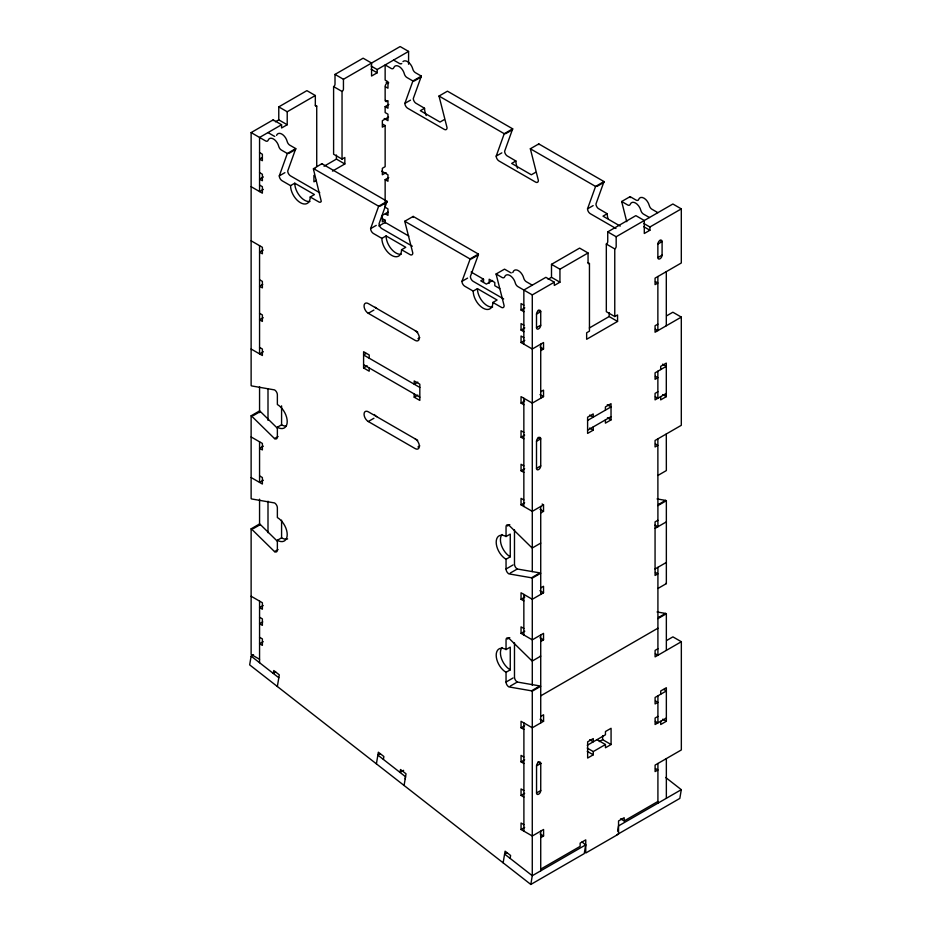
<?xml version="1.0" encoding="UTF-8"?>
<svg xmlns="http://www.w3.org/2000/svg" width="931" height="931" viewBox="0 0 931 931"><rect width="100%" height="100%" fill="white"/><g stroke="black" fill="none" stroke-linecap="round" stroke-linejoin="round"><path stroke-width="1.4" d="M276.577 135.367A7.948 4.597 60 0 1 281.884 134.099A7.948 4.597 60 0 1 287.179 141.489A3.98 2.293 60 0 0 289.832 145.189L295.767 148.611L287.33 153.487L279.288 175.901A3.98 2.293 60 0 0 282.105 180.765L290.542 185.641A13.918 8.03 60 0 0 300.376 202.679A13.918 8.03 60 0 0 310.221 197L314.434 194.567L294.755 183.198L290.542 185.641M295.767 148.611L287.726 171.025A3.98 2.293 60 0 0 290.542 175.901L319.775 192.775M310.221 197L319.158 202.108A3.98 2.293 60 0 0 321.265 201.329L313.549 169.547A3.933 2.269 60 0 1 313.433 168.79L321.858 163.681L387.087 201.34L378.661 206.216L370.619 228.63A3.98 2.293 60 0 0 373.436 233.495L381.861 238.371A13.918 8.03 60 0 0 391.707 255.408A13.918 8.03 60 0 0 401.552 249.729L405.765 247.297L386.086 235.927L381.861 238.371M387.087 201.34L379.057 223.754A3.98 2.293 60 0 0 381.861 228.63L412.328 246.215M402.96 61.609A7.948 4.585 60 0 1 408.302 62.156A7.948 4.585 60 0 1 412.77 68.987A3.98 2.293 60 0 0 415.412 72.688L421.347 76.109L412.91 80.974L404.88 103.388A3.98 2.293 60 0 0 407.685 108.264L444.238 129.362A3.98 2.293 60 0 0 447.055 127.745L439.013 96.044L447.45 91.18L512.678 128.839L504.637 151.253A3.98 2.293 60 0 0 506.941 155.768L515.89 160.993A13.918 8.03 60 0 0 517.543 168.255M421.347 76.109L413.306 98.523A3.98 2.293 60 0 0 415.61 103.038L424.559 108.264A13.918 8.03 60 0 0 426.212 115.537M512.678 128.839L504.241 133.703L496.2 156.117A3.98 2.293 60 0 0 499.016 160.993L535.569 182.092A3.98 2.293 60 0 0 538.374 180.474L530.344 148.774L538.781 143.909L604.01 181.568L595.968 203.982A3.98 2.293 60 0 0 598.272 208.497L607.221 213.723A13.918 8.03 60 0 0 607.966 218.506M604.01 181.568L595.572 186.433L587.531 208.847A3.98 2.293 60 0 0 590.347 213.723L615.938 228.491M253.546 654.726L251.126 656.134L249.659 664.874L530.821 884.45L584.237 853.611L585.704 844.859L582.015 841.973M277.345 686.508L279.3 674.847L273.772 670.518L273.283 673.439L275.692 672.042M376.403 763.862L378.347 752.201L383.886 756.519L383.397 759.44M404.077 785.473L406.044 773.824L400.505 769.495L400.016 772.416L403.635 770.321M405.183 778.921L405.544 776.733L377.858 755.111L380.36 753.668M503.136 862.828L505.091 851.167L510.619 855.496L510.141 858.405M530.821 884.45L532.276 875.699L532.288 691.151L540.725 686.287A3.98 2.293 60 0 0 539.922 685.961L517.287 682.039L510.258 686.089M617.625 831.174L618.498 825.925L681.294 789.674L665.665 777.466M681.294 789.674L679.828 798.414L617.044 834.665M473.192 291.089L477.417 288.657L497.096 300.026L492.883 302.459A13.918 8.03 60 0 1 483.038 308.138A13.918 8.03 60 0 1 473.192 291.1L464.767 286.224A3.98 2.293 60 0 1 461.951 281.36L469.864 259.796A3.98 2.304 60 0 0 469.992 258.934L478.418 254.07L413.189 216.411L404.752 221.275L412.794 252.976A3.98 2.293 60 0 1 410.49 254.838L401.552 249.729M478.418 254.07A3.98 2.304 60 0 1 478.301 254.931L470.388 276.484A3.98 2.293 60 0 0 473.192 281.36L503.659 298.944M638.294 200.049L639.481 198.163A7.948 4.597 60 0 1 648.5 203.377L649.687 206.635A3.98 2.293 60 0 0 651.944 209.242L657.868 212.664M315.33 95.521L287.214 111.755L287.214 124.742L278.776 119.866L278.776 106.879L306.893 90.644L315.33 95.521L315.33 105.261L316.726 106.064L316.726 166.509M332.472 171.106L344.842 163.972L344.842 157.479L342.038 159.096L333.601 154.232L333.601 86.595A1.99 1.152 -60 0 0 335.009 84.151L335.009 74.41L363.125 58.188L371.562 63.052L371.562 76.039L377.183 72.793L377.183 69.546L408.581 51.414L408.581 64.239M277.333 428.179L260.366 411.525A3.98 2.293 60 0 0 259.563 410.92L251.126 415.785A3.98 2.293 60 0 1 251.929 416.39L274.552 438.594A3.98 2.293 60 0 0 277.368 436.976L277.368 427.236A13.918 8.03 60 0 0 287.214 421.557A13.918 8.03 60 0 0 277.368 404.508L277.368 394.767A3.98 2.293 60 0 0 274.552 389.903L251.929 385.981A3.98 2.293 60 0 1 251.126 385.655L251.126 132.586L273.155 119.866L281.581 124.742L281.581 127.989L287.214 124.742M335.009 74.41L343.446 79.286L400.144 46.55L408.581 51.414M275.401 121.81L278.776 119.866M281.581 124.742L259.563 137.451L259.563 191.565L263.31 189.4M261.646 157.863L259.54 159.085L262.379 160.714L262.379 154.232L259.563 152.603M288.61 153.534L295.639 149.472M414.202 81.032L421.231 76.97M263.31 176.948L259.563 179.113L262.379 180.742L262.379 174.248L259.54 172.607M384.212 118.516L387.959 120.681L387.959 114.187L385.143 112.558L385.143 106.611L388.89 104.447M279.288 175.901L284.909 172.654M404.88 103.388L410.501 100.141M388.588 117.073L382.338 120.681L382.338 127.175L385.143 125.545L385.143 166.672L382.338 168.302L382.338 174.784L386.086 172.619M313.549 169.547L314.946 168.732M324.046 166.242L336.417 159.096L344.842 163.972M424.559 108.264L420.335 110.696L440.026 122.054L444.238 119.622M316.389 180.393L313.922 181.824L313.922 175.331M263.182 250.078L259.563 252.161L262.379 253.791L262.379 247.297L251.126 240.803M385.143 201.445L385.143 179.66L388.762 177.577M379.941 206.263L386.97 202.202M505.533 133.75L512.562 129.7M262.728 284.432L259.563 286.248L262.379 287.877L262.379 281.383L259.563 279.766M387.959 212.128L382.338 215.375L382.338 221.869L385.143 220.24L385.143 223.056M370.619 228.63L376.24 225.383M496.2 156.117L501.832 152.87M378.894 226.012L385.143 222.404L408.814 236.067M515.89 160.993L511.666 163.425L531.345 174.784L535.569 172.351M263.182 317.715L259.563 319.799L262.379 321.428L262.379 314.934L259.563 313.305M263.31 351.72L259.563 353.885L259.563 245.668M417.716 332.111L368.28 303.564A5.958 3.445 60 0 0 364.056 306.008A5.958 3.445 60 0 0 368.28 313.305L373.901 310.058M471.272 258.993L478.301 254.931M596.864 186.479L603.893 182.429M461.951 281.36L467.571 278.113M587.531 208.847L593.163 205.6M483.55 282L483.55 279.219L480.745 280.848L486.366 284.095L492.615 280.487M492.883 302.459L501.821 307.567A3.98 2.293 60 0 0 504.125 305.705L496.083 274.005L504.521 269.14L510.456 272.562A3.98 2.293 60 0 0 511.282 272.899M626.738 221.683L621.675 201.503L630.112 196.639L636.036 200.06A3.98 2.293 60 0 0 637.665 200.398M253.337 415.575L260.366 411.525M607.221 213.723L602.997 216.155L620.221 226.093M366.092 353.524L363.59 354.967L419.823 387.436M369.211 358.214L369.211 354.967L363.59 351.72L363.59 367.954L367.21 365.871M417.949 338.733L419.823 337.65M588.055 252.976L559.938 269.21L559.938 282.198L551.501 277.322L551.501 264.334L579.617 248.1L588.055 252.976L588.055 262.717L589.451 263.531L589.451 331.157L586.646 332.786L586.646 339.28L617.567 321.428L617.567 314.934L614.763 316.552L606.325 311.687L606.325 244.05A1.99 1.152 -60 0 0 607.734 241.606L607.734 231.877L635.85 215.643L644.287 220.507L644.287 233.495L649.908 230.248L649.908 227.001L681.306 208.881L681.306 262.984L655.063 278.136L655.063 284.63L657.868 283.001L655.459 281.616M277.368 427.236L281.581 424.804A13.918 8.03 60 0 0 286.271 426.13M607.734 231.877L616.171 236.742L672.869 204.005L681.306 208.881M548.126 279.277L551.501 277.322M274.552 438.594L278.066 436.569M263.31 446.147L259.563 448.311L262.379 449.929L262.379 443.435L251.126 436.953M496.083 274.005L502.018 277.438A3.98 2.293 60 0 0 504.672 276.798A7.948 4.597 60 0 1 509.967 275.529A7.948 4.597 60 0 1 515.274 282.919A3.98 2.293 60 0 0 517.927 286.62L532.288 294.906L554.306 282.198L554.306 285.445L559.938 282.198M523.85 305.193L521.046 303.564L521.046 310.058L524.793 307.893M417.81 382.106L414.202 384.189L414.202 380.942L419.823 384.189L419.823 400.423L414.202 397.176L414.202 393.929M536.5 314.119L540.725 311.687L540.725 325.21A2.979 1.722 -60 0 1 538.618 328.864A2.979 1.722 -60 0 1 536.5 327.642L536.5 314.119A2.979 1.722 -60 0 1 538.618 310.465A2.979 1.722 -60 0 1 540.725 311.687L538.223 310.244M657.868 244.05L662.092 241.606L662.092 255.141A2.979 1.722 -60 0 1 659.974 258.795A2.979 1.722 -60 0 1 657.868 257.573L657.868 244.05A2.979 1.722 -60 0 1 659.974 240.396L662.092 241.606A2.979 1.722 -60 0 0 659.974 240.396M523.885 325.222L521.046 323.592L521.046 330.074L524.793 327.91M263.31 480.233L259.563 482.398L259.563 441.818M417.716 440.328L368.28 411.781A5.958 3.445 60 0 0 364.056 414.225A5.958 3.445 60 0 0 368.28 421.522L373.901 418.275M414.202 397.176L417.81 395.093M536.5 327.642L540.725 325.21M657.868 257.573L662.092 255.141M523.85 337.65L521.046 336.033L521.046 342.527L524.793 340.362M540.725 350.638L543.529 349.02L543.529 342.527L532.288 349.02L521.046 342.527M589.346 327.98L609.142 316.552L617.567 321.428M259.563 659.288L251.126 654.423L251.126 528.831L259.563 523.955A3.98 2.293 60 0 1 260.366 524.56L277.333 541.214M253.337 528.61L260.366 524.56M417.949 446.961L419.823 445.879M251.126 528.831A3.98 2.293 60 0 1 251.929 529.425L274.552 551.629A3.98 2.293 60 0 0 277.368 550.012L277.368 540.271L281.581 537.839A13.918 8.03 60 0 0 287.632 538.933M666.619 315.83L672.869 312.222L681.306 317.099L681.306 425.316L655.063 440.468L655.063 446.961L657.868 445.332L655.459 443.947M540.725 391.765L543.529 390.136L543.529 396.629L532.288 403.123L521.046 396.629L521.046 403.123L524.653 401.04M657.868 324.128L655.063 325.757L655.063 332.251L681.306 317.099M274.552 551.629L278.066 549.604M523.85 432.345L521.046 430.727L521.046 437.221L524.653 435.126M536.5 441.271L540.725 438.838L540.725 465.896A2.979 1.722 -60 0 1 538.618 469.55A2.979 1.722 -60 0 1 536.5 468.328L536.5 441.271A2.979 1.722 -60 0 1 538.618 437.617A2.979 1.722 -60 0 1 540.725 438.838L538.223 437.395M263.182 605.522L259.563 607.617L262.379 609.235L262.379 602.741L251.126 596.247M587.577 420.44L611.015 406.917L607.268 404.752M587.577 430.18L611.015 416.657M523.85 465.896L521.046 464.266L521.046 470.76L524.653 468.677M657.868 391.765L655.063 393.394L655.063 399.876L666.305 393.394M593.222 426.922L593.222 430.169L587.601 433.415L587.601 417.181L593.222 413.934L593.222 417.181L589.614 415.098M605.406 410.152L605.406 406.905L611.027 403.658L611.027 419.893L605.406 423.14L605.406 419.893M262.728 621.92L259.563 623.747L262.379 625.376L262.379 618.882L259.563 617.253M536.5 468.328L540.725 465.896M660.684 369.584L660.684 366.337L666.305 363.09L666.305 396.641L660.684 399.876L660.684 396.641M263.182 641.68L259.563 643.763L262.379 645.392L262.379 638.899L259.563 637.281M523.85 499.982L521.046 498.364L521.046 504.858L524.653 502.763M540.725 512.969L543.529 511.352L543.529 504.858L532.288 511.352L521.046 504.858M507.453 525.98L509.792 524.63M506.045 559.263A13.918 8.03 60 0 1 496.2 542.214A13.918 8.03 60 0 1 506.045 536.535L510.258 534.103L510.258 556.819L506.045 559.263L506.045 569.004A3.98 2.293 60 0 0 508.861 573.868L531.485 577.79A3.98 2.293 60 0 1 532.288 578.116L540.725 573.24A3.98 2.293 60 0 0 539.922 572.914L517.287 569.004L510.258 573.054M540.725 543.11L532.288 547.975A3.98 2.293 60 0 1 531.485 547.381L508.861 525.165A3.98 2.293 60 0 0 506.045 526.795L506.045 536.535M657.914 475.45L666.352 470.574L666.305 433.974M506.045 569.004L513.074 564.942M531.485 577.79L538.514 573.729M658.52 504.451L665.549 500.389A3.98 2.293 60 0 1 666.352 500.715L666.352 583.621L657.914 588.485M657.914 505.591L666.352 500.715M540.725 587.915L543.529 586.286L543.529 592.779L532.288 599.273L521.046 592.779L521.046 599.273L524.793 597.108M657.868 520.278L655.063 521.895L655.063 575.463L657.868 573.845L655.459 572.449M655.063 528.389L666.352 521.872M507.453 639.015L509.792 637.665M523.85 628.495L521.046 626.866L521.046 633.359L524.793 631.195M506.045 672.298A13.918 8.03 60 0 1 496.2 655.249A13.918 8.03 60 0 1 506.045 649.57L510.258 647.138L510.258 669.866L506.045 672.298L506.045 682.039A3.98 2.293 60 0 0 508.861 686.903L531.485 690.825A3.98 2.293 60 0 1 532.288 691.151M655.063 568.969L666.352 562.452M540.725 641.482L543.529 639.853L543.529 633.359L532.288 639.853L521.046 633.359M506.045 682.039L513.074 677.977M531.485 690.825L538.514 686.764M658.52 617.486L665.549 613.424A3.98 2.293 60 0 1 666.352 613.75L666.352 650.385M657.914 618.626L666.352 613.75M540.725 695.864L657.914 628.204M666.666 640.47L672.904 636.862L681.341 641.727L681.341 749.944L655.098 765.096L655.098 771.59L657.914 769.972L655.505 768.575M540.76 716.393L543.576 714.775L543.576 721.269L532.288 727.786L521.046 721.292L521.046 727.786L524.653 725.691M657.914 648.756L655.098 650.385L655.098 656.879L681.341 641.727M523.85 757.008L521.046 755.378L521.046 761.872L524.653 759.789M540.76 790.524A2.979 1.722 -60 0 1 538.653 794.178A2.979 1.722 -60 0 1 536.547 792.956L536.547 765.91L540.725 763.501M587.263 745.277L605.453 734.78L605.453 731.533L611.073 728.286L611.073 744.521L605.453 747.768L605.453 744.521L597.015 739.656M599.261 741.6L602.636 739.656L611.073 744.521M587.24 748.082L593.268 751.561L605.453 744.521M523.85 790.547L521.046 788.929L521.046 795.423L524.653 793.328M657.914 716.393L655.098 718.022L655.098 724.516L666.352 718.022M593.268 751.561L593.268 754.808L587.647 758.055L587.647 741.821L593.268 738.574L593.268 741.821L589.649 739.726M536.5 792.991L540.725 790.547L540.76 763.467A2.979 1.722 -60 0 0 538.653 762.256A2.979 1.722 -60 0 0 536.547 765.91M660.719 694.212L660.719 690.965L666.352 687.718L666.352 721.269L660.719 724.516L660.719 721.269M523.85 824.645L521.046 823.016L521.046 829.509L524.653 827.426M507.092 852.633L504.59 854.076L532.288 875.71L585.704 844.859M540.76 837.597L543.576 835.98L543.576 829.486L532.288 836.003L521.046 829.509M540.76 869.1L580.129 846.372L580.129 843.125L585.75 839.878L585.75 853.029L618.545 834.095L618.545 820.944L624.177 817.697L624.177 820.944L620.558 818.849M624.177 820.944L657.914 801.463M657.053 498.923L665.549 500.389M657.053 611.958L665.549 613.424M393.58 60.073L399.515 63.506A3.98 2.293 60 0 0 400.342 63.832M412.91 80.974L406.987 77.552A3.98 2.293 60 0 1 404.333 73.863A7.948 4.585 60 0 0 399.876 67.032A7.948 4.585 60 0 0 394.523 66.485L393.336 68.37A3.98 2.293 60 0 1 391.078 68.37L385.143 64.949L385.143 80.101L387.959 81.719L387.959 88.212L385.457 86.769M439.013 96.044L504.241 133.703M530.344 148.774L595.572 186.433M621.675 201.503L627.599 204.925A3.98 2.293 60 0 0 629.856 204.925L631.043 203.039A7.948 4.597 60 0 1 640.062 208.241L641.25 211.5A3.98 2.293 60 0 0 643.507 214.107L649.442 217.528M371.085 66.031L377.183 69.546M643.81 223.487L649.908 227.001M371.085 69.278L377.183 72.793M643.81 226.733L649.908 230.248M386.179 82.324L388.285 83.534M385.457 100.304L387.959 101.747L387.959 108.229L385.143 106.611M333.601 86.595L342.038 91.459L342.038 159.096M606.325 244.05L614.763 248.914L614.763 316.552M382.734 124.16L385.143 125.545M278.776 106.879L287.214 111.755M551.501 264.334L559.938 269.21M381.71 171.176L387.959 174.784L387.959 181.277L385.143 179.66M655.377 329.178L657.868 330.621L657.868 276.507M554.306 282.198L545.88 277.322L523.85 290.041L523.85 344.144M268 132.586L273.923 136.007A3.98 2.293 60 0 0 274.761 136.345M532.288 285.165L526.352 281.744A3.98 2.293 60 0 1 523.711 278.055A7.948 4.597 60 0 0 518.404 270.665A7.948 4.597 60 0 0 513.097 271.933A3.98 2.293 60 0 1 512.702 272.562M662.558 364.172L666.305 366.337L655.063 372.831L655.063 379.324L657.868 377.695L655.459 376.31M251.126 132.586L265.498 140.872A3.98 2.293 60 0 0 268.14 140.244A7.948 4.597 60 0 1 273.446 138.975A7.948 4.597 60 0 1 278.741 146.365A3.98 2.293 60 0 0 281.395 150.054L287.33 153.487M313.433 168.546L378.661 206.216M404.752 221.275L469.992 258.934M385.457 213.932L387.959 215.375L387.959 208.881L385.143 207.252L385.143 204.355M382.734 218.855L385.143 220.24M471.098 272.027L483.55 279.219M499.796 288.598L494.803 285.712L494.803 282.465L489.171 279.219L489.171 283.28M521.046 310.058L523.885 311.699M662.686 394.546L666.305 396.641M655.377 396.815L657.868 398.259L657.868 371.201M521.046 330.074L523.85 331.704M259.563 185.071L262.379 186.689L262.379 193.183L251.126 186.689M540.015 346.984L543.529 349.02M607.419 417.798L611.027 419.893M540.015 394.604L543.529 396.629M589.614 428.085L593.222 430.169M368.28 313.305L415.133 340.362A5.97 3.445 60 0 0 419.287 338.768L419.287 336.999A5.97 3.445 60 0 0 415.133 330.621M521.046 403.123L523.85 404.752M521.046 437.221L523.85 438.838M655.098 525.119L657.914 526.748L657.868 438.838M363.59 364.708L419.823 397.176M363.59 367.954L369.211 371.201L369.211 367.954M521.046 470.76L523.85 472.389M542.133 504.043L543.529 504.858M259.563 347.403L262.379 349.02L262.379 355.514L251.126 349.02M540.015 509.315L543.529 511.352M368.28 421.522L415.133 448.579A5.97 3.445 60 0 0 419.287 446.996L419.287 445.216A5.97 3.445 60 0 0 415.133 438.838M655.412 653.806L657.914 655.249L657.914 567.328M539.922 590.696L543.529 592.779M521.046 599.273L523.85 600.902M663.85 689.522L666.352 690.965L655.098 697.459L655.098 703.952L657.914 702.335L655.505 700.938M259.563 475.904L262.379 477.533L262.379 484.027L251.126 477.533M539.922 637.77L543.529 639.853M662.732 719.186L666.352 721.269M655.412 721.444L657.914 722.887L657.914 695.841M540.061 719.232L543.576 721.269M587.24 751.329L593.268 754.808M521.046 727.786L523.85 729.404M537.955 761.849L540.76 763.467M521.046 761.872L523.85 763.501M521.046 795.423L523.85 797.041M540.061 833.955L543.576 835.98M251.126 656.134L278.811 677.756M630.229 197.628L630.112 196.639M413.306 217.412L413.189 216.411M538.84 144.642L538.781 143.909M321.858 163.681L321.87 163.926A3.933 2.269 60 0 0 321.928 164.426M666.305 271.643L666.305 325.757M666.352 758.602L666.352 798.356M657.914 763.478L657.914 803.22M616.171 236.742L616.171 246.482A1.99 1.152 -60 0 1 614.763 248.914M609.142 312.653L609.142 316.552M602.636 735.595L602.636 739.656M540.725 344.144L540.725 398.259M540.725 506.476L540.725 594.409M540.725 634.989L540.725 722.91M540.725 831.127L540.725 870.834M532.288 294.906L532.288 571.599M532.288 578.116L532.288 685.263M523.85 398.259L523.85 506.476M523.85 594.409L523.85 634.989M523.897 722.887L523.897 831.104M514.482 529.832L514.482 564.128A3.98 2.293 60 0 0 517.287 569.004M514.482 642.879L514.482 677.163A3.98 2.293 60 0 0 517.287 682.039M506.045 649.57L506.045 639.83A3.98 2.293 60 0 1 508.861 638.212L531.485 660.416A3.98 2.293 60 0 0 532.288 661.01L540.725 656.146A3.98 2.293 60 0 1 540.317 655.878M343.446 79.286L343.446 89.027A1.99 1.152 -60 0 1 342.038 91.459M336.417 155.035L336.417 159.096M281.581 405.858L281.581 424.804M281.581 520.161L281.581 537.839M273.155 119.866L273.155 120.681M268 388.658L268 420.37M268 501.192L268 532.683M259.563 386.668L259.563 412.619M259.563 499.191L259.563 524.944M259.563 601.123L259.563 662.721M251.126 415.785L251.126 498.69A3.98 2.293 60 0 0 251.929 499.016L274.552 502.938A3.98 2.293 60 0 1 277.368 507.802L277.368 517.543A13.918 8.03 60 0 1 287.214 534.592A13.918 8.03 60 0 1 277.368 540.271M666.352 583.621A3.98 2.293 60 0 1 665.944 583.341M401.761 63.494A3.98 2.293 60 0 1 401.133 63.843M316.726 106.064A1.99 1.152 -60 0 1 315.33 105.261M388.751 82.789A2.979 1.722 -60 0 0 386.446 83.592A2.979 1.722 -60 0 0 385.143 86.595L385.143 100.117A2.979 1.722 -60 0 0 388.029 100.711M589.451 263.531A1.99 1.152 -60 0 1 588.055 262.717M376.718 416.657A5.958 3.445 60 0 1 374.402 414.528M376.718 308.44A5.958 3.445 60 0 1 375.158 307.195M510.258 556.819A13.918 8.03 60 0 1 501.611 545.869A13.918 8.03 60 0 1 502.03 534.487M510.258 669.866A13.918 8.03 60 0 1 501.611 658.915A13.918 8.03 60 0 1 502.03 647.522M309.976 201.503A13.918 8.03 60 0 1 299.91 196.173A13.918 8.03 60 0 1 294.755 183.198M492.639 306.962A13.918 8.03 60 0 1 482.572 301.632A13.918 8.03 60 0 1 477.417 288.657M401.308 254.233A13.918 8.03 60 0 1 391.241 248.903A13.918 8.03 60 0 1 386.086 235.927"/></g></svg>
